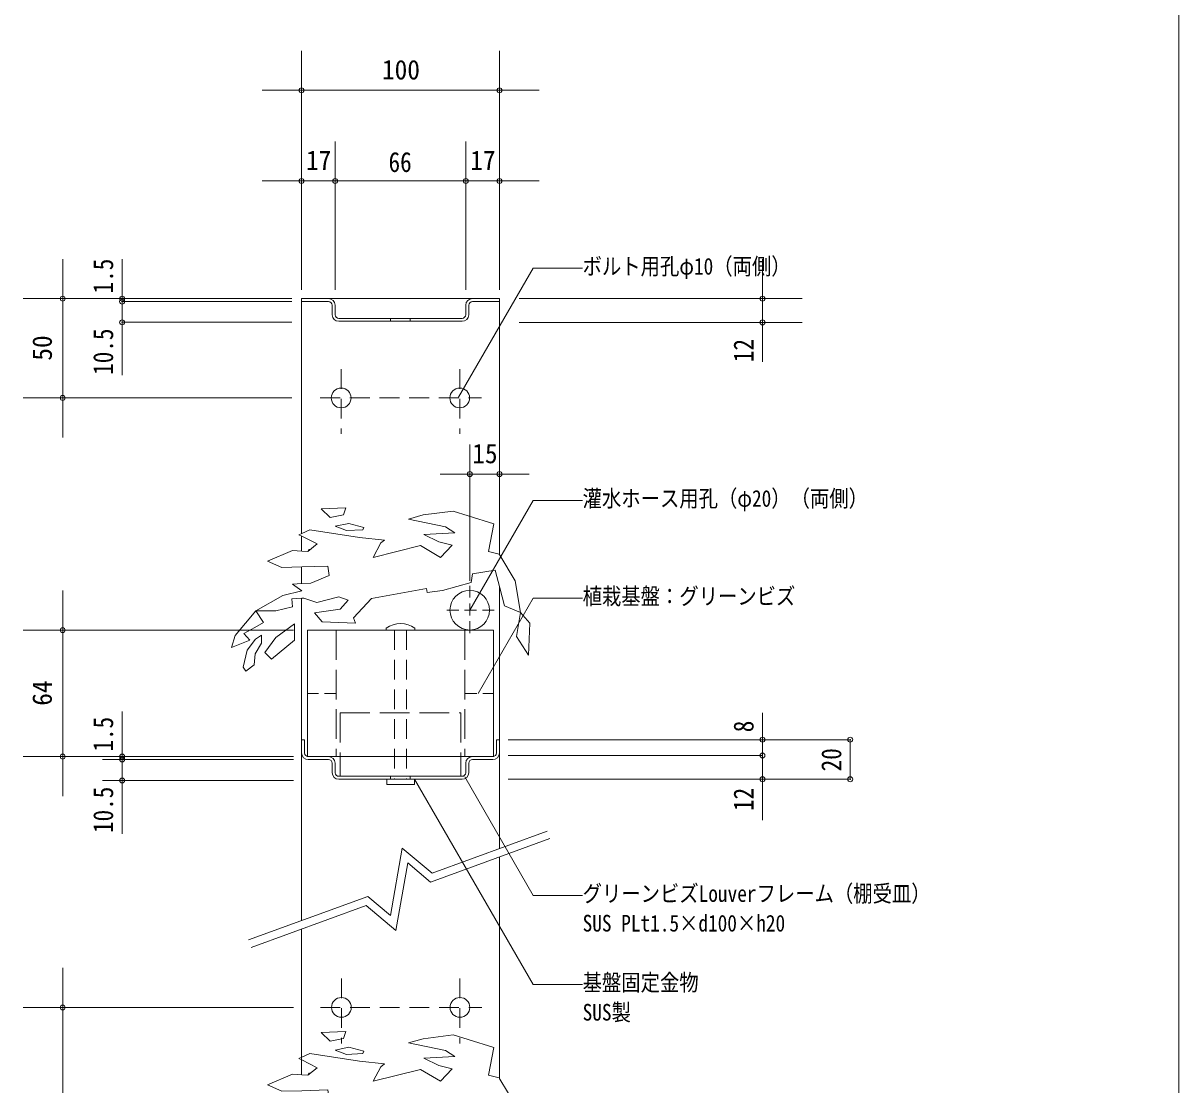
# Model space of a CAD drawing. Units: millimetres on the paper, enlarged 10 times, with parts at other scales. Extents: x -2100 to 2010, y -1460 to 1631.
# Drawn here: x 842 to 2010, y -727 to 347 of the extents above; entities that cross this region are included whole.
import ezdxf
from ezdxf.enums import TextEntityAlignment as Align

# ---------------------------------------------------------------- set-up
doc = ezdxf.new("R2010")
doc.units = ezdxf.units.MM
doc.header["$LTSCALE"] = 10
doc.header["$PDMODE"] = 32
doc.header["$PDSIZE"] = 5
for name, pattern in [('DASHED1', [1.8, 1.2, -0.6]), ('DASHED2', [3, 2, -1]), ('DASHED3', [4, 3, -1])]:
    doc.linetypes.add(name, pattern=pattern)
for name, color, linetype, lineweight in [('2-0_STR', 7, 'Continuous', 18), ('2-C_DIM', 4, 'Continuous', 18), ('2-D_TXT', 1, 'Continuous', 18), ('F-0', 7, 'Continuous', 18)]:
    doc.layers.add(name, color=color, linetype=linetype, lineweight=lineweight)
doc.styles.add('ＭＳ ゴシック', font='')
doc.styles.get('ＭＳ ゴシック').set_extended_font_data('MS Gothic')

# ---------------------------------------------------------------- blocks, each defined once
blk = doc.blocks.new('vegitation1')
at = {"layer": '2-0_STR'}
for p, q in [((90.96, 57.08), (53.6, 64.81)), ((-54.18, 50.32), (-57.06, 48.97)), ((-57.06, 48.97), (-54.18, 47.53)), ((-46.18, 54.05), (-54.18, 50.32)), ((-54.18, 47.53), (-38.52, 39.71)), ((-46.18, 54.05), (4.06, 46.32)), ((100.38, 51.11), (69.3, 49.27)), ((84.18, 41.83), (69.3, 49.27)), ((100.38, 51.11), (90.96, 57.08)), ((-38.52, 39.71), (-48.07, 32.15)), ((-54.18, 32.51), (-63.67, 33.09)), ((-48.07, 32.15), (-54.18, 32.51)), ((-48.07, 32.15), (-46.88, 34.56)), ((145.4, 29.39), (146.06, 28.29)), ((146.06, 28.29), (161.49, 2.57)), ((-74.27, 15.88), (-54.18, 16.45)), ((-54.18, 16.45), (-27.93, 17.2)), ((141.37, 13.3), (118.43, 9.5)), ((146.06, -4.77), (141.37, 13.3)), ((117.15, 0.86), (87.97, -7.16)), ((117.15, 0.86), (118.43, 9.5)), ((-54.18, -0.39), (-63.52, -0.79)), ((-45.14, -0.01), (-54.18, -0.39)), ((16.38, -15.4), (71.95, -5.42)), ((71.95, -5.42), (72.66, -9.35)), ((87.97, -7.16), (72.66, -9.35)), ((150.76, -22.92), (146.06, -4.77)), ((-54.18, -15.08), (-64.11, -15.59)), ((-64.11, -15.59), (-63.67, -23.84)), ((-51.99, -14.97), (-54.18, -15.08)), ((-2.04, -34.86), (16.38, -15.4))]:
    blk.add_line(p, q, dxfattribs=at)
for points in [[(-34.65, 75.23), (-25.65, 66.43), (-11.97, 69.12), (-9.67, 76.33)], [(-6.47, 60.37), (-20.4, 57.6), (-9.14, 53.18), (7.59, 53.97), (8.52, 56.34)], [(-100.71, -27.83), (-121.65, -52.76), (-125.08, -65.08), (-106.59, -57.55), (-112.75, -50.7), (-101.79, -44.54), (-92.89, -39.75)], [(166.86, -29.62), (162.83, -53.77), (174.91, -72.54), (176.25, -40.35)], [(-61.39, -41.12), (-80.56, -54.81), (-91.52, -69.88), (-84.67, -76.73), (-61.39, -57.55)], [(-94.98, -52.36), (-100.98, -56.52), (-109.3, -67.6), (-113.46, -84.7), (-110.68, -88.86), (-102.37, -82.39), (-101.44, -71.3), (-94.98, -60.67)]]:
    blk.add_lwpolyline(points, close=True, dxfattribs=at)
for points in [[(53.6, 64.81), (68.36, 69.08), (98.89, 72.88), (114.03, 68.26), (140.03, 60.24), (134.67, 32.07), (145.4, 29.39)], [(4.06, 46.32), (29.54, 43.52), (25.8, 40.77), (18.07, 26.06), (65.94, 38.03), (85.89, 26.06), (97.74, 38.6), (84.18, 41.83)], [(-63.67, 33.09), (-88.83, 22.5), (-74.27, 15.88)], [(-27.93, 17.2), (-26.61, 7.93), (-45.14, -0.01)], [(161.49, 2.57), (166.86, -29.62), (150.76, -22.92)], [(-73.45, -12.31), (-54.08, -7.6), (-63.52, -0.79)], [(-73.45, -12.31), (-100.71, -27.83), (-80.3, -27.83), (-63.67, -23.84)], [(-2.04, -34.86), (-0.01, -40.4), (-33.56, -39), (-41.32, -29.76), (-15.29, -26.05), (-7.17, -16.97), (-16.64, -13.66), (-38.87, -19.33), (-51.99, -14.97)]]:
    blk.add_lwpolyline(points, dxfattribs=at)

msp = doc.modelspace()

# ---------------------------------------------------------------- linework, layer by layer
at = {"layer": '2-0_STR'}
for p, q in [((1123.05, 68.11), (1323.29, 68.11)), ((1123.26, 68.11), (1123.26, -169.23)), ((1323.29, -191.26), (1323.29, 68.11)), ((1123.26, -172.01), (1123.26, -187.03)), ((1123.26, -203.1), (1123.26, -219.94)), ((1323.29, -487.62), (1323.29, -222.69)), ((1123.26, -234.63), (1123.26, -390.93)), ((1129.4, -266.9), (1129.4, -394.95)), ((1317.36, -266.9), (1129.4, -266.9)), ((1208.88, -264.92), (1208.88, -266.9)), ((1209.41, -266.9), (1237.35, -266.9)), ((1237.88, -264.92), (1237.88, -266.9)), ((1317.36, -266.9), (1317.36, -394.95)), ((1123.26, -390.93), (1123.26, -560.42)), ((1130.06, -394.74), (1316.49, -394.74)), ((1162.38, -414.85), (1162.38, -394.74)), ((1284.38, -414.64), (1284.38, -394.74)), ((1209.41, -422.89), (1209.41, -417.64)), ((1237.35, -422.89), (1237.35, -417.64)), ((1209.41, -422.89), (1237.35, -422.89)), ((1374.1, -477.64), (1253.5, -521.53)), ((1371.37, -470.12), (1255.1, -512.44)), ((1225.07, -487.24), (1213.06, -555.35)), ((1255.1, -512.44), (1225.07, -487.24)), ((1230.54, -502.27), (1218.53, -570.39)), ((1253.5, -521.53), (1230.54, -502.27)), ((1323.26, -720.61), (1323.26, -496.14)), ((1069.5, -579.99), (1190.1, -536.09)), ((1213.06, -555.35), (1190.1, -536.09)), ((1072.23, -587.51), (1188.5, -545.19)), ((1218.53, -570.39), (1188.5, -545.19)), ((1123.26, -716.38), (1123.26, -568.93))]:
    msp.add_line(p, q, dxfattribs=at)
at = {"layer": '2-0_STR', "color": 2}
for p, q in [((1123.26, 68.11), (1149.3, 68.11)), ((1123.26, 68.11), (1123.26, 64.09)), ((1150.36, 65.11), (1123.26, 65.11)), ((1154.15, 61.44), (1154.15, 51.77)), ((1157.13, 61.55), (1157.13, 51.88)), ((1289.21, 61.55), (1289.21, 51.88)), ((1292.19, 61.44), (1292.19, 51.77)), ((1295.98, 65.11), (1323.29, 65.11)), ((1323.29, 68.11), (1297.25, 68.11)), ((1323.29, 68.11), (1323.29, 64.09)), ((1160.93, 48.21), (1285.19, 48.21)), ((1160.93, 45.21), (1285.41, 45.21)), ((1123.26, -397.74), (1123.26, -377.64)), ((1123.26, -377.64), (1126.26, -377.64)), ((1123.27, -391.18), (1123.27, -377.64)), ((1126.26, -391.08), (1126.26, -377.64)), ((1320.29, -391.08), (1320.29, -377.64)), ((1323.29, -377.64), (1320.29, -377.64)), ((1323.29, -397.74), (1323.29, -377.64)), ((1323.29, -391.18), (1323.29, -377.64)), ((1123.26, -394.74), (1123.26, -398.76)), ((1130.06, -394.74), (1149.3, -394.74)), ((1317.36, -394.74), (1297.25, -394.74)), ((1150.36, -397.74), (1130.06, -397.74)), ((1154.15, -401.41), (1154.15, -411.08)), ((1157.13, -401.3), (1157.13, -410.97)), ((1289.21, -401.3), (1289.21, -410.97)), ((1292.19, -401.41), (1292.19, -411.08)), ((1295.98, -397.74), (1316.49, -397.74)), ((1160.93, -414.64), (1285.19, -414.64)), ((1160.93, -417.64), (1285.41, -417.64))]:
    msp.add_line(p, q, dxfattribs=at)
at = {"layer": '2-0_STR', "linetype": 'DASHED2'}
for p, q in [((1213.22, 45.21), (1213.22, 48.21)), ((1233.12, 45.21), (1233.12, 48.21)), ((1217.25, -266.9), (1217.25, -417.64)), ((1229.31, -266.9), (1229.31, -417.64)), ((1213.22, -417.64), (1213.22, -414.64)), ((1233.12, -417.64), (1233.12, -414.64))]:
    msp.add_line(p, q, dxfattribs=at)
at = {"layer": '2-0_STR', "color": 4, "linetype": 'DASHED2', "lineweight": 9}
for p, q in [((1163.27, -3.01), (1163.27, -68.63)), ((1283.08, -3.01), (1283.08, -68.63)), ((1142.11, -32.22), (1305.09, -32.22))]:
    msp.add_line(p, q, dxfattribs=at)
at = {"layer": '2-0_STR', "color": 4, "linetype": 'DASHED1'}
for p, q in [((1293.23, -221.98), (1293.23, -271.6)), ((1318.04, -246.79), (1268.42, -246.79))]:
    msp.add_line(p, q, dxfattribs=at)
at = {"layer": '2-0_STR', "linetype": 'DASHED3'}
for p, q in [((1158.38, -266.9), (1158.38, -394.74)), ((1288.38, -266.9), (1288.38, -394.74)), ((1162.38, -350.64), (1162.38, -394.74)), ((1162.38, -350.64), (1284.38, -350.64)), ((1284.38, -350.64), (1284.38, -394.74))]:
    msp.add_line(p, q, dxfattribs=at)
at = {"layer": '2-0_STR', "linetype": 'DASHED1'}
for p, q in [((1158.38, -330.82), (1129.4, -330.82)), ((1288.38, -330.82), (1317.36, -330.82))]:
    msp.add_line(p, q, dxfattribs=at)
at = {"layer": '2-0_STR', "color": 4, "linetype": 'DASHED2'}
for p, q in [((1163.48, -619.03), (1163.48, -684.65)), ((1283.29, -619.03), (1283.29, -684.65)), ((1142.32, -648.24), (1305.3, -648.24))]:
    msp.add_line(p, q, dxfattribs=at)
at = {"layer": '2-0_STR', "color": 4, "lineweight": 9}
for centre, radius in [((1163.27, -32.22), 10), ((1283.08, -32.22), 10), ((1293.23, -246.79), 20)]:
    msp.add_circle(centre, radius, dxfattribs=at)
at = {"layer": '2-0_STR', "color": 2}
for centre in [(1163.48, -648.24), (1283.29, -648.24)]:
    msp.add_circle(centre, 10, dxfattribs=at)
for centre, radius, start, end in [((1150.36, 61.31), 6.8, 2.01884, 90), ((1150.36, 61.31), 3.8, 2.01884, 90), ((1295.98, 61.31), 6.8, 90, 177.98116), ((1295.98, 61.31), 3.8, 90, 177.98116), ((1160.93, 52.01), 6.8, 182.01884, 270), ((1160.93, 52.01), 3.8, 182.01884, 270), ((1285.41, 52.01), 3.8, 270, 357.98116), ((1285.41, 52.01), 6.8, 270, 357.98116), ((1130.06, -390.94), 6.8, 182.01884, 270), ((1130.06, -390.94), 3.8, 182.01884, 270), ((1150.36, -401.54), 6.8, 2.01884, 90), ((1295.98, -401.54), 6.8, 90, 177.98116), ((1316.49, -390.94), 3.8, 270, 357.98116), ((1316.49, -390.94), 6.8, 270, 357.98116), ((1150.36, -401.54), 3.8, 2.01884, 90), ((1295.98, -401.54), 3.8, 90, 177.98116), ((1160.93, -410.84), 6.8, 182.01884, 270), ((1160.93, -410.84), 3.8, 182.01884, 270), ((1285.41, -410.84), 3.8, 270, 357.98116), ((1285.41, -410.84), 6.8, 270, 357.98116)]:
    msp.add_arc(centre, radius, start, end, dxfattribs=at)
at = {"layer": '2-0_STR'}
msp.add_arc((1223.38, -285.29), 25, 54.54946, 125.45054, dxfattribs=at)
at = {"layer": '2-C_DIM', "lineweight": 9}
for p, q in [((1123.26, 77.19), (1123.26, 318.7)), ((1323.29, 77.19), (1323.29, 318.7)), ((1293.29, -217.24), (1293.29, -79.18)), ((1263.29, -109.18), (1353.29, -109.18))]:
    msp.add_line(p, q, dxfattribs=at)
at = {"layer": '2-C_DIM'}
for p, q in [((1083.26, 278.7), (1363.29, 278.7)), ((1157.13, 77.19), (1157.13, 227.04)), ((1289.21, 77.19), (1289.21, 227.04)), ((1083.26, 187.04), (1289.21, 187.04)), ((1363.29, 187.04), (1244.13, 187.04)), ((881.8, -72.22), (881.8, 108.11)), ((941.87, -9.17), (941.87, 108.11)), ((1589.14, 108.11), (1589.14, 4.11)), ((1113.41, 68.11), (841.8, 68.11)), ((1113.41, 65.11), (941.87, 65.11)), ((1343.19, 68.11), (1629.14, 68.11)), ((1113.41, 44.19), (941.87, 44.19)), ((1343.19, 44.11), (1629.14, 44.11)), ((1113.41, -32.22), (841.8, -32.22)), ((881.8, -434.74), (881.8, -226.9)), ((1115.19, -266.9), (841.8, -266.9)), ((941.87, -472.82), (941.87, -349.21)), ((1589.14, -350.45), (1589.14, -459.02)), ((1331.93, -377.64), (1677.83, -377.64)), ((1677.83, -377.64), (1677.83, -417.64)), ((1115.19, -394.74), (841.8, -394.74)), ((1589.14, -393.64), (1331.93, -393.64)), ((1115.19, -397.74), (921.97, -397.74)), ((1115.19, -418.87), (921.97, -418.87)), ((1331.93, -417.64), (1677.83, -417.64)), ((881.8, -944.35), (881.8, -608.24)), ((1115.19, -648.24), (841.8, -648.24))]:
    msp.add_line(p, q, dxfattribs=at)
at = {"layer": '2-C_DIM', "color": 5}
for p in [(1123.26, 278.7), (1323.29, 278.7), (1123.26, 187.04), (1157.13, 187.04), (1289.21, 187.04), (1323.29, 187.04), (881.8, 68.11), (941.87, 68.11), (1589.14, 68.11), (941.87, 65.11), (941.87, 44.19), (1589.14, 44.11), (881.8, -32.22), (1293.29, -109.18), (1323.29, -109.18), (881.8, -266.9), (1589.14, -377.64), (1677.83, -377.64), (881.8, -394.74), (941.87, -394.74), (941.87, -397.74), (1589.14, -393.64), (941.87, -418.87), (1589.14, -417.64), (1677.83, -417.64), (881.8, -648.24)]:
    msp.add_point(p, dxfattribs=at)
at = {"layer": '2-D_TXT'}
for p, q in [((1282.01, -31.6), (1357.33, 98.86)), ((1357.33, 98.86), (1407.33, 98.86)), ((1293.23, -246.79), (1357.33, -135.77)), ((1357.33, -135.77), (1407.33, -135.77)), ((1301.77, -330.82), (1357.33, -234.59)), ((1357.33, -234.59), (1407.33, -234.59)), ((1288.12, -415.23), (1357.33, -535.1)), ((1357.33, -535.1), (1407.33, -535.1))]:
    msp.add_line(p, q, dxfattribs=at)
msp.add_lwpolyline([(1237.49, -417.54), (1357.33, -625.1), (1407.33, -625.1)], dxfattribs=at)
at = {"layer": 'F-0'}
msp.add_line((2010.01, 1329.95), (2010.01, -1305.05), dxfattribs=at)

# ---------------------------------------------------------------- block references
at = {"layer": '2-0_STR'}
for p in [(1177.65, -219.55), (1177.65, -748.9)]:
    msp.add_blockref('vegitation1', p, dxfattribs=at)

# ---------------------------------------------------------------- texts
at = {"layer": '2-C_DIM', "color": 7, "style": 'ＭＳ ゴシック'}
for s, height, width, p in [('100', 19.79, 0.95, (1204.53, 283.7)), ('17', 19.79, 0.95, (1127.7, 192.04)), ('66', 20.23, 0.85, (1211.17, 190.04)), ('17', 19.79, 0.95, (1293.75, 192.04)), ('15', 19.79, 0.95, (1295.79, -104.18))]:
    msp.add_text(s, height=height, dxfattribs=dict(at, width=width)).set_placement(p, align=Align.BOTTOM_LEFT)
for s, height, width, p in [('1.5', 20.23, 0.85, (938.87, 73.4)), ('10.5', 20.23, 0.85, (938.87, -8.89)), ('50', 19.79, 0.95, (876.8, 5.44)), ('12', 20.23, 0.85, (1586.14, 3.94)), ('64', 19.79, 0.95, (876.8, -343.32)), ('1.5', 20.23, 0.85, (938.87, -389.66)), ('8', 20.23, 0.85, (1586.14, -370.12)), ('20', 20.23, 0.85, (1674.83, -409.64)), ('10.5', 20.23, 0.85, (938.87, -471.95)), ('12', 20.23, 0.85, (1586.14, -449.71))]:
    msp.add_text(s, height=height, rotation=90, dxfattribs=dict(at, width=width)).set_placement(p, align=Align.BOTTOM_LEFT)
at = {"layer": '2-D_TXT', "color": 7, "style": 'ＭＳ ゴシック', "width": 0.85}
for s, p in [('ボルト用孔φ10（両側）', (1407.33, 87.36)), ('灌水ホース用孔（φ20）（両側）', (1407.33, -147.27)), ('植栽基盤：グリーンビズ', (1407.33, -246.09)), ('グリーンビズLouverフレーム（棚受皿）', (1407.33, -546.6)), ('SUS PLt1.5×d100×h20', (1407.33, -576.6)), ('基盤固定金物', (1407.33, -636.6)), ('SUS製', (1407.33, -666.6))]:
    msp.add_text(s, height=16.86, dxfattribs=at).set_placement(p, align=Align.BOTTOM_LEFT)

doc.saveas('drawing.dxf')
